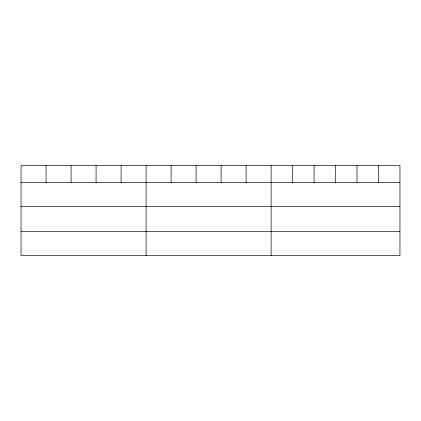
<?xml version="1.0" encoding="UTF-8"?>
<svg xmlns="http://www.w3.org/2000/svg" width="421" height="421" viewBox="0 0 421 421"><rect width="100%" height="100%" fill="white"/><g stroke="black" fill="none" stroke-linecap="round" stroke-linejoin="round"><path stroke-width="0.63" d="M399.95 206.569L399.95 165.506L21.05 165.506L21.05 255.494L399.95 255.494L399.95 206.569L21.05 206.569M21.05 182.472L399.95 182.472M21.05 231.397L399.95 231.397M378.479 165.506L378.479 182.472M357.008 165.506L357.008 182.472M335.537 165.506L335.537 182.472M314.066 165.506L314.066 182.472M292.595 165.506L292.595 182.472M271.124 165.506L271.124 255.494M246.117 165.506L246.117 182.472M221.109 165.506L221.109 182.472M196.102 165.506L196.102 182.472M171.094 165.506L171.094 182.472M146.087 165.506L146.087 255.494M121.08 165.506L121.08 182.472M96.072 165.506L96.072 182.472M71.065 165.506L71.065 182.472M46.057 165.506L46.057 182.472"/></g></svg>
